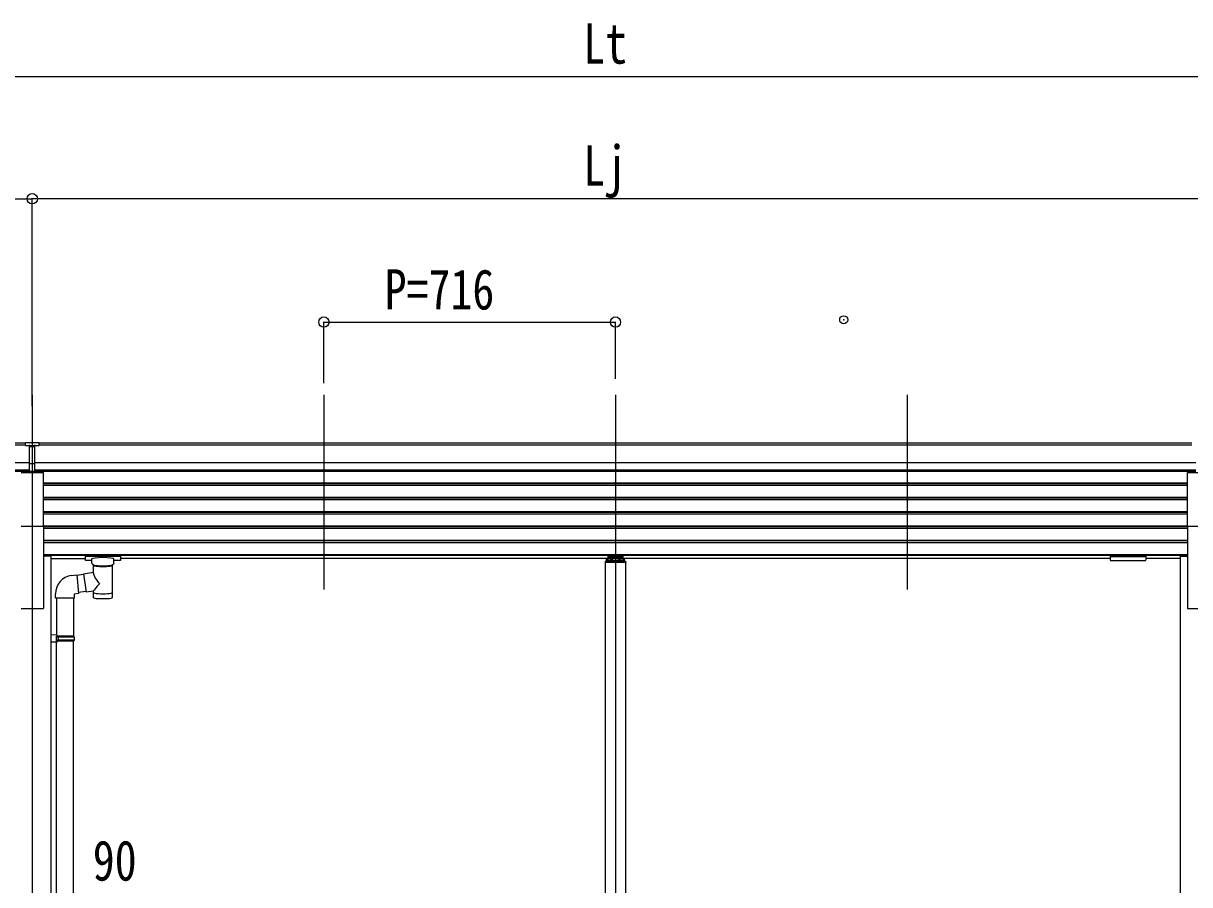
# Model space of a CAD drawing. Units: millimetres, scale not verified. Extents: x -12615 to 12615, y -8910 to 8910.
# Drawn here: x -3871 to -1007, y -3257 to -1142 of the extents above; entities that cross this region are included whole.
import ezdxf
from ezdxf.enums import TextEntityAlignment as Align

# ---------------------------------------------------------------- set-up
doc = ezdxf.new("R2010")
doc.units = ezdxf.units.MM
doc.header["$LTSCALE"] = 40
doc.header["$PDMODE"] = 32
doc.header["$PDSIZE"] = 20
for name, color, linetype in [('0-3_YKK_12', 2, 'Continuous'), ('0-4_YKK_13', 4, 'Continuous'), ('0-5_YKK_A1', 4, 'Continuous'), ('0-6_YKK_D', 6, 'Continuous')]:
    doc.layers.add(name, color=color, linetype=linetype)
doc.styles.add('ＭＳ ゴシック', font='')
doc.styles.get('ＭＳ ゴシック').set_extended_font_data('MS Gothic')

msp = doc.modelspace()

# ---------------------------------------------------------------- linework, layer by layer
at = {"layer": '0-3_YKK_12'}
for p, q in [((-3849.1, -2054.67), (-3849.1, -5229.07)), ((-3133.1, -2054.67), (-3133.1, -2532.18)), ((-2417.1, -2054.67), (-2417.1, -2532.18)), ((-1701.1, -2054.67), (-1701.1, -2532.18)), ((-2417.1, -2459.08), (-2417.1, -4885.94))]:
    msp.add_line(p, q, dxfattribs=at)
at = {"layer": '0-4_YKK_13'}
for p, q in [((-3865.6, -2179.09), (-3865.6, -2171.24)), ((-3865.6, -2179.09), (-3855.6, -2179.09)), ((-3849.1, -2179.9), (-3855.6, -2179.51)), ((-3855.6, -2181.09), (-3842.6, -2181.09)), ((-3842.6, -2179.57), (-3849.1, -2179.88)), ((-3842.6, -2242.72), (-3842.6, -2177.44)), ((-3855.6, -2222.61), (-3849.1, -2222.77)), ((-3849.1, -2222.77), (-3842.6, -2222.61)), ((-3876.6, -2244.7), (-3821.6, -2244.7)), ((-3855.6, -2241.65), (-3849.1, -2242.05)), ((-3849.1, -2242.05), (-3842.6, -2241.65)), ((-3821.6, -2376.5), (-3821.6, -2244.7)), ((-1012.6, -2376.5), (-1012.6, -2244.7)), ((-1012.6, -2244.7), (-957.6, -2244.7)), ((-3876.6, -2376.5), (-3821.6, -2376.5)), ((-1012.6, -2376.5), (-957.6, -2376.5)), ((-3719.1, -2449.36), (-3719.1, -2460.12)), ((-3634.1, -2448.69), (-3717.1, -2448.69)), ((-3634.1, -2450.87), (-3717.1, -2450.87)), ((-3702.6, -2460.78), (-3717.1, -2460.78)), ((-3702.6, -2467.59), (-3702.6, -2457.31)), ((-3648.6, -2467.59), (-3648.6, -2457.31)), ((-3634.1, -2460.78), (-3648.6, -2460.78)), ((-3632.1, -2449.36), (-3632.1, -2460.12)), ((-3632.1, -2449.55), (-3632.1, -2451.09)), ((-2439.6, -2458.61), (-2439.6, -2463.07)), ((-2437.1, -2456.04), (-2435.6, -2456.04)), ((-2437.1, -2458.55), (-2437.1, -2463.07)), ((-2437.1, -2458.55), (-2435.6, -2458.55)), ((-2437.1, -2460.44), (-2397.1, -2460.44)), ((-2398.6, -2450.12), (-2435.6, -2450.12)), ((-2435.6, -2450.12), (-2435.6, -2458.55)), ((-2435.6, -2452.61), (-2398.6, -2452.61)), ((-2433, -2455.04), (-2433, -2455.52)), ((-2429.55, -2456.93), (-2429.55, -2457.26)), ((-2427.59, -2456.6), (-2427.59, -2456.94)), ((-2427.1, -2455.69), (-2427.1, -2458.37)), ((-2426.61, -2456.6), (-2426.61, -2456.94)), ((-2424.65, -2457.26), (-2424.65, -2456.93)), ((-2421.2, -2455.04), (-2421.2, -2455.52)), ((-2413, -2455.04), (-2413, -2455.52)), ((-2409.55, -2456.93), (-2409.55, -2457.26)), ((-2407.59, -2456.6), (-2407.59, -2456.94)), ((-2407.1, -2455.69), (-2407.1, -2458.37)), ((-2406.61, -2456.6), (-2406.61, -2456.94)), ((-2404.65, -2457.26), (-2404.65, -2456.93)), ((-2401.2, -2455.04), (-2401.2, -2455.52)), ((-2398.6, -2450.12), (-2398.6, -2458.55)), ((-2398.6, -2456.04), (-2397.1, -2456.04)), ((-2398.6, -2458.55), (-2397.1, -2458.55)), ((-2397.1, -2458.55), (-2397.1, -2463.07)), ((-2394.6, -2463.07), (-2394.6, -2458.61)), ((-1202.1, -2449.36), (-1202.1, -2460.12)), ((-1202.1, -2449.55), (-1202.1, -2451.09)), ((-1200.1, -2448.69), (-1117.1, -2448.69)), ((-1200.1, -2450.87), (-1117.1, -2450.87)), ((-1200.1, -2460.78), (-1117.1, -2460.78)), ((-1115.1, -2449.36), (-1115.1, -2460.12)), ((-3723.72, -2493.57), (-3698.5, -2489.66)), ((-3698.5, -2489.66), (-3698.5, -2472.08)), ((-3652.7, -2472.09), (-3652.68, -2552.38)), ((-2442.6, -2464.57), (-2442.6, -2466.07)), ((-2391.6, -2466.07), (-2442.6, -2466.07)), ((-2393.1, -2463.07), (-2441.1, -2463.07)), ((-2391.6, -2464.57), (-2391.6, -2466.07)), ((-3752.46, -2497.59), (-3739.95, -2496.04)), ((-3723.43, -2495.45), (-3739.78, -2497.98)), ((-3723.72, -2493.57), (-3716.7, -2538.83)), ((-3791.86, -2553.6), (-3791.86, -2542.69)), ((-3716.99, -2536.95), (-3736.11, -2539.92)), ((-3698.5, -2536), (-3716.7, -2538.83)), ((-3698.52, -2552.38), (-3698.5, -2535.75)), ((-3745.86, -2553.6), (-3791.86, -2553.6)), ((-3789.9, -2553.6), (-3789.9, -2644.44)), ((-3747.9, -2553.6), (-3747.9, -2647)), ((-3787.9, -2644.5), (-3803.9, -2644.03)), ((-3803.9, -2644.03), (-3803.9, -2661.97)), ((-3787.9, -2661.5), (-3803.9, -2661.97)), ((-3787.9, -2646.5), (-3789.9, -2646.5)), ((-3746.9, -2647), (-3789.9, -2647)), ((-3745.9, -2649), (-3789.9, -2649)), ((-3745.9, -2657), (-3789.9, -2657)), ((-3746.9, -2659), (-3789.9, -2659)), ((-3789.9, -3503.69), (-3789.9, -2661.56)), ((-3787.9, -2646.5), (-3787.9, -2644.5)), ((-3787.9, -2661.5), (-3787.9, -2659.5)), ((-3785.42, -2649), (-3784.99, -2647)), ((-3747.9, -3506.25), (-3747.9, -2659)), ((-3745.9, -2649), (-3746.9, -2647)), ((-3745.9, -2657), (-3746.9, -2659)), ((-3745.9, -2649), (-3745.9, -2657))]:
    msp.add_line(p, q, dxfattribs=at)
for points in [[(-3865.6, -2171.24), (-3847.6, -2171.09), (-3832.6, -2171.22)], [(-3842.6, -2179.04), (-3832.6, -2178.96), (-3832.6, -2171.22)], [(-3842.6, -2242.72), (-3849.1, -2243.11), (-3855.6, -2242.72), (-3855.6, -2177.37)], [(-3842.6, -2223.71), (-3845.86, -2223.79), (-3849.1, -2223.87), (-3852.34, -2223.79), (-3855.6, -2223.71)], [(-3717.1, -2448.69), (-3717.45, -2448.7), (-3717.98, -2448.72), (-3718.43, -2448.77), (-3718.74, -2448.85), (-3718.9, -2448.95), (-3719.02, -2449.09), (-3719.09, -2449.27), (-3719.1, -2449.36)], [(-3717.1, -2460.78), (-3717.45, -2460.78), (-3717.98, -2460.75), (-3718.43, -2460.7), (-3718.74, -2460.62), (-3718.9, -2460.52), (-3719.02, -2460.39), (-3719.09, -2460.21), (-3719.1, -2460.12)], [(-3632.1, -2449.36), (-3632.14, -2449.16), (-3632.22, -2449.02), (-3632.32, -2448.93), (-3632.42, -2448.87), (-3632.54, -2448.82), (-3632.83, -2448.76), (-3633.32, -2448.72), (-3633.87, -2448.69), (-3634.1, -2448.69)], [(-3632.1, -2460.12), (-3632.14, -2460.31), (-3632.22, -2460.45), (-3632.32, -2460.54), (-3632.42, -2460.6), (-3632.54, -2460.65), (-3632.83, -2460.71), (-3633.32, -2460.76), (-3633.87, -2460.78), (-3634.1, -2460.78)], [(-2428.57, -2457.16), (-2428.38, -2457.18), (-2428.3, -2457.19), (-2428.19, -2457.19), (-2428.03, -2457.18), (-2427.88, -2457.15), (-2427.76, -2457.11), (-2427.66, -2457.06), (-2427.61, -2457)], [(-2426.59, -2457), (-2426.54, -2457.06), (-2426.44, -2457.11), (-2426.32, -2457.15), (-2426.17, -2457.18), (-2426, -2457.19), (-2425.9, -2457.19), (-2425.82, -2457.18), (-2425.63, -2457.16)], [(-2408.57, -2457.16), (-2408.38, -2457.18), (-2408.3, -2457.19), (-2408.19, -2457.19), (-2408.03, -2457.18), (-2407.88, -2457.15), (-2407.76, -2457.11), (-2407.66, -2457.06), (-2407.61, -2457)], [(-2406.59, -2457), (-2406.54, -2457.06), (-2406.44, -2457.11), (-2406.32, -2457.15), (-2406.17, -2457.18), (-2406, -2457.19), (-2405.9, -2457.19), (-2405.82, -2457.18), (-2405.63, -2457.16)], [(-1202.1, -2449.36), (-1202.06, -2449.16), (-1201.98, -2449.02), (-1201.88, -2448.93), (-1201.78, -2448.87), (-1201.66, -2448.82), (-1201.37, -2448.76), (-1200.88, -2448.72), (-1200.33, -2448.69), (-1200.1, -2448.69)], [(-1202.1, -2460.12), (-1202.06, -2460.31), (-1201.98, -2460.45), (-1201.88, -2460.54), (-1201.78, -2460.6), (-1201.66, -2460.65), (-1201.37, -2460.71), (-1200.88, -2460.76), (-1200.33, -2460.78), (-1200.1, -2460.78)], [(-1117.1, -2448.69), (-1116.75, -2448.7), (-1116.22, -2448.72), (-1115.77, -2448.77), (-1115.46, -2448.85), (-1115.3, -2448.95), (-1115.18, -2449.09), (-1115.11, -2449.27), (-1115.1, -2449.36)], [(-1117.1, -2460.78), (-1116.75, -2460.78), (-1116.22, -2460.75), (-1115.77, -2460.7), (-1115.46, -2460.62), (-1115.3, -2460.52), (-1115.18, -2460.39), (-1115.11, -2460.21), (-1115.1, -2460.12)], [(-3698.5, -2472.08), (-3698.73, -2471.98), (-3700.09, -2471.25), (-3701.2, -2470.4), (-3701.96, -2469.54), (-3702.42, -2468.64), (-3702.59, -2467.75)], [(-3648.64, -2467.53), (-3648.61, -2467.89), (-3648.86, -2468.85), (-3649.38, -2469.73), (-3650.19, -2470.57), (-3651.3, -2471.36), (-3652.7, -2472.09)], [(-3739.95, -2496.04), (-3735.94, -2541.86), (-3745.86, -2543.6), (-3745.86, -2553.6)], [(-3787.9, -2659.5), (-3789.9, -2659.5), (-3789.9, -2646.5)], [(-3785.42, -2649), (-3785.42, -2657), (-3784.99, -2659)]]:
    msp.add_lwpolyline(points, dxfattribs=at)
for centre, radius, start, end in [((-2441.1, -2464.57), 1.5, 90, 180), ((-2393.1, -2464.57), 1.5, 0, 90), ((-3745.95, -2543.04), 45.91, 98.14944, 179.55845)]:
    msp.add_arc(centre, radius, start, end, dxfattribs=at)
for centre, major_axis, ratio, start_param, end_param in [((-3824.53, -2181.4), (24.57, -1.51), 0.121868, 3.1422238, 3.1491027), ((-3717.1, -2451.09), (-2, 0), 0.109601, 4.712389, 6.2831853), ((-3675.6, -2457.31), (-27, 0), 0.122176, 3.1415927, 6.2831853), ((-3634.1, -2451.09), (-2, 0), 0.109601, 3.1415927, 4.712389), ((-2437.1, -2458.61), (0, 2.57), 0.97237, 6.2831853, 7.8539816), ((-2427.1, -2455.04), (5.9, 0), 0.342073, 0, 3.1415927), ((-2427.1, -2449.75), (8.02, 0), 0.939674, 4.4018361, 4.5279947), ((-2427.1, -2450.09), (8.02, 0), 0.939674, 4.4018361, 4.5279947), ((-2427.1, -2449.08), (8.02, 0), 0.939674, 4.6512338, 4.7735441), ((-2427.1, -2449.75), (-8.02, 0), 0.939674, 1.7551906, 1.8813492), ((-2427.1, -2450.09), (-8.02, 0), 0.939674, 1.7551906, 1.8813492), ((-2407.1, -2455.04), (5.9, 0), 0.342073, 0, 3.1415927), ((-2407.1, -2449.75), (8.02, 0), 0.939674, 4.4018361, 4.5279947), ((-2407.1, -2450.09), (8.02, 0), 0.939674, 4.4018361, 4.5279947), ((-2407.1, -2449.08), (8.02, 0), 0.939674, 4.6512338, 4.7735441), ((-2407.1, -2449.75), (-8.02, 0), 0.939674, 1.7551906, 1.8813492), ((-2407.1, -2450.09), (-8.02, 0), 0.939674, 1.7551906, 1.8813492), ((-2397.1, -2458.61), (0, 2.57), 0.97237, 4.712389, 6.2831853), ((-1200.1, -2451.09), (2, 0), 0.109601, 1.5707963, 3.1415927), ((-1117.1, -2451.09), (2, 0), 0.109601, 0, 1.5707963), ((-3686.6, -2467.59), (-16, 0), 0.361356, 0, 0.0194874), ((-3675.6, -2516.2), (22.81, -26.62), 0.234429, 3.1563334, 4.5976381), ((-3675.59, -2472.54), (-22.92, 0.42), 0.07247, 0.0008089, 1.5716053), ((-3675.59, -2474.17), (-22.92, 0.42), 0.07247, 0.0008089, 1.5716053), ((-3675.61, -2472.54), (22.91, 0.42), 0.072511, 4.711586, 6.2823824), ((-3675.61, -2474.17), (22.91, 0.42), 0.072511, 4.711586, 6.2823824), ((-3678.16, -2513.56), (-20.32, -22.25), 0.045535, 4.9756507, 6.2441899), ((-3675.6, -2539.94), (-22.91, 0), 0.122865, 6.2831853, 9.424778), ((-3675.6, -2552.38), (-22.92, 0), 0.101955, 6.2829723, 9.4248207)]:
    msp.add_ellipse(centre, major_axis=major_axis, ratio=ratio, start_param=start_param, end_param=end_param, dxfattribs=at)
for centre in [(-2427.1, -2455.52), (-2407.1, -2455.52)]:
    msp.add_ellipse(centre, major_axis=(5.9, 0), ratio=0.342073, dxfattribs=at)
at = {"layer": '0-5_YKK_A1'}
for p, q in [((-3865.6, -2172.66), (-6706.6, -2172.66)), ((-1001.6, -2172.66), (-3832.6, -2172.66)), ((-3865.6, -2177.87), (-6706.6, -2177.87)), ((-3842.6, -2177.87), (-3842.6, -2177.87)), ((-1001.6, -2177.87), (-3832.6, -2177.87)), ((-3855.6, -2221.41), (-6706.6, -2221.41)), ((-991.6, -2221.41), (-3842.6, -2221.41)), ((-3855.6, -2239.26), (-6706.6, -2239.26)), ((-3855.6, -2242.5), (-6706.6, -2242.5)), ((-991.6, -2239.26), (-3842.6, -2239.26)), ((-991.6, -2242.5), (-3842.6, -2242.5)), ((-1012.6, -2271.36), (-3821.6, -2271.36)), ((-1012.6, -2272.85), (-3821.6, -2272.85)), ((-1012.6, -2277.17), (-3821.6, -2277.17)), ((-1012.6, -2306.45), (-3821.6, -2306.45)), ((-1012.6, -2307.94), (-3821.6, -2307.94)), ((-1012.6, -2312.26), (-3821.6, -2312.26)), ((-1012.6, -2341.49), (-3821.6, -2341.49)), ((-1012.6, -2342.99), (-3821.6, -2342.99)), ((-1012.6, -2347.31), (-3821.6, -2347.31)), ((-3821.6, -2376.5), (-3821.6, -2579.07)), ((-1012.6, -2376.55), (-3821.6, -2376.55)), ((-1012.6, -2376.5), (-1012.6, -2579.07)), ((-1012.6, -2378.05), (-3821.6, -2378.05)), ((-1012.6, -2382.36), (-3821.6, -2382.36)), ((-1012.6, -2411.63), (-3821.6, -2411.63)), ((-1012.6, -2413.13), (-3821.6, -2413.13)), ((-1012.6, -2417.45), (-3821.6, -2417.45)), ((-1012.6, -2447.48), (-3821.6, -2447.48)), ((-1012.6, -2448.88), (-3821.6, -2448.88)), ((-3803.9, -2450.07), (-3821.6, -2450.07)), ((-3803.9, -2450.07), (-3803.9, -5079.07)), ((-3803.9, -2456.57), (-3719.1, -2456.57)), ((-1202.1, -2456.57), (-3632.1, -2456.57)), ((-1030.3, -2456.57), (-1115.1, -2456.57)), ((-1030.3, -2450.07), (-1030.3, -5079.07)), ((-1030.3, -2450.07), (-1012.6, -2450.07)), ((-2442.1, -2466.07), (-2442.1, -4829.07)), ((-2392.1, -2466.07), (-2392.1, -4829.07)), ((-3876.6, -2579.07), (-3821.6, -2579.07)), ((-1012.6, -2579.07), (-957.6, -2579.07))]:
    msp.add_line(p, q, dxfattribs=at)
msp.add_point((-1856.53, -1869.99), dxfattribs=at)
at = {"layer": '0-6_YKK_D'}
for p, q in [((-6553.1, -1272.66), (1718.9, -1272.66)), ((-6713.1, -1572.66), (-3849.1, -1572.66)), ((-3849.1, -2082.23), (-3849.1, -1571.66)), ((-3849.1, -2082.23), (-3849.1, -1571.66)), ((-985.1, -1572.66), (-3849.1, -1572.66)), ((-3133.1, -2025.78), (-3133.1, -1874.67)), ((-3133.1, -1875.67), (-2417.1, -1875.67)), ((-2417.1, -2014.64), (-2417.1, -1874.67))]:
    msp.add_line(p, q, dxfattribs=at)
for centre in [(-3849.1, -1572.66), (-3849.1, -1572.66), (-3133.1, -1875.67), (-2417.1, -1875.67)]:
    msp.add_circle(centre, 12.75, dxfattribs=at)

# ---------------------------------------------------------------- texts
at = {"layer": '0-6_YKK_D', "style": 'ＭＳ ゴシック', "width": 0.8}
for s, p in [('Lt', (-2496.3, -1270.66)), ('Lj', (-2496.3, -1570.66)), ('P=716', (-2983.9, -1874.37)), ('90', (-3700.6, -3276.91))]:
    msp.add_text(s, height=98.97, dxfattribs=at).set_placement(p, align=Align.BOTTOM_LEFT)

doc.saveas('drawing.dxf')
